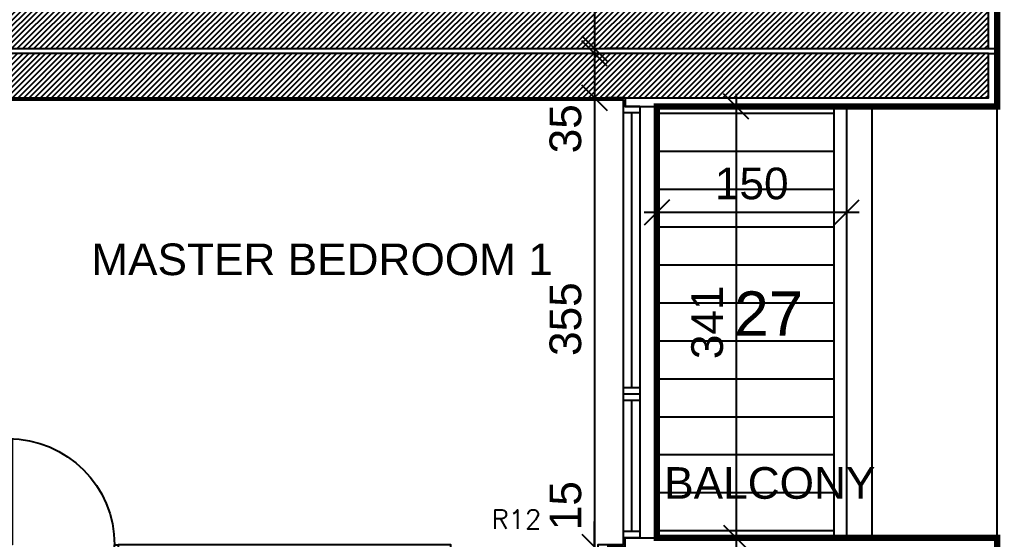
# Model space of a CAD drawing. Extents: x 0 to 47, y -4.1 to 58.5.
# Drawn here: x 34.18 to 41.93, y 18.66 to 22.77 of the extents above; entities that cross this region are included whole.
import ezdxf
from ezdxf.enums import TextEntityAlignment as Align

# ---------------------------------------------------------------- set-up
doc = ezdxf.new("R2010")
doc.units = 0
doc.header["$MEASUREMENT"] = 0
doc.header["$PDMODE"] = 35
doc.header["$PDSIZE"] = 0.3
doc.linetypes.add('S-2ND-3RD-4-5-6TH$0$HIDDEN2', pattern=[0.1875, 0.125, -0.0625])
doc.layers.get('0').update_dxf_attribs({"linetype": 'CONTINUOUS'})
doc.layers.get('DEFPOINTS').update_dxf_attribs({"linetype": 'CONTINUOUS'})
for name, color, linetype in [('03', 3, 'CONTINUOUS'), ('A-ALU', 9, 'CONTINUOUS'), ('A-AREAS', 6, 'CONTINUOUS'), ('A-AREAS-TXT', 6, 'CONTINUOUS'), ('A-BALUST', 1, 'CONTINUOUS'), ('a-dim', 3, 'CONTINUOUS'), ('A-DOORS', 1, 'CONTINUOUS'), ('A-HATCH-CONC', 8, 'CONTINUOUS'), ('A-NOMENCLATURE', 3, 'CONTINUOUS'), ('A-PLASTER', 8, 'CONTINUOUS'), ('A-PORTE', 1, 'CONTINUOUS'), ('A-PROJECTION', 9, 'CONTINUOUS'), ('a-revetement', 1, 'CONTINUOUS'), ('A-TILES', 137, 'CONTINUOUS'), ('areaexe', 2, 'CONTINUOUS'), ('Parcelle$0$N-PLOT', 5, 'CONTINUOUS'), ('S-2ND-3RD-4-5-6TH$0$a-joint', 15, 'S-2ND-3RD-4-5-6TH$0$HIDDEN2'), ('S-2ND-3RD-4-5-6TH$0$A-STR 2-3-4-5-6', 2, 'CONTINUOUS')]:
    doc.layers.add(name, color=color, linetype=linetype)
doc.styles.add('A100-STEXT', font='Arial Regular.ttf', dxfattribs={"height": 0.25})
doc.styles.add('ROMANS', font='romans')
doc.dimstyles.new('A100-DIM', dxfattribs={"dimtxt": 0.25, "dimasz": 0.2, "dimexe": 0.1, "dimexo": 0.3, "dimgap": 0.1, "dimtad": 1, "dimlfac": 100, "dimrnd": 0.5, "dimdsep": 46, "dimtxsty": 'A100-STEXT', "dimblk1": 'OBLIQUE', "dimblk2": 'OBLIQUE', "dimsah": 1, "dimcen": -0.05, "dimdle": 0.1, "dimclrd": 15, "dimclre": 15, "dimclrt": 256, "dimadec": 0, "dimazin": 0, "dimtfac": 0.28, "dimtix": 1, "dimtmove": 2, "dimatfit": 3, "dimldrblk": 'OBLIQUE', "dimfxl": 1, "dimtolj": 1, "dimarcsym": 0})

# ---------------------------------------------------------------- blocks, each defined once
blk = doc.blocks.new('_OBLIQUE')
at = {"color": 0, "linetype": 'ByBlock'}
blk.add_line((-0.5, -0.5), (0.5, 0.5), dxfattribs=at)
blk = doc.blocks.new('*D136')
at = {"layer": 'a-dim', "color": 15, "lineweight": -2, "transparency": 16777216}
for p, q in [((38.7249, 22.25), (38.7249, 18.5)), ((38.9673, 22.15), (38.8249, 22.15)), ((38.9673, 18.6), (38.8249, 18.6))]:
    blk.add_line(p, q, dxfattribs=at)
at = {"layer": 'DEFPOINTS', "color": 0, "transparency": 16777216}
for p in [(38.6673, 22.15), (38.6673, 18.6), (38.7249, 18.6)]:
    blk.add_point(p, dxfattribs=at)
at = {"layer": 'a-dim', "color": 15, "lineweight": -2, "transparency": 16777216, "xscale": 0.2, "yscale": 0.2, "zscale": 0.2}
for p, rotation in [((38.7249, 22.15), 90), ((38.7249, 18.6), 270)]:
    blk.add_blockref('_OBLIQUE', p, dxfattribs=dict(at, rotation=rotation))
at = {"layer": 'a-dim', "transparency": 16777216, "insert": (38.4972, 20.4), "char_height": 0.25, "attachment_point": 5, "rotation": 90, "style": 'A100-STEXT'}
blk.add_mtext('\\A1;355', dxfattribs=at)
blk = doc.blocks.new('*D137')
at = {"layer": 'a-dim', "color": 15, "lineweight": -2, "transparency": 16777216}
for p, q in [((38.7249, 18.6), (38.7249, 18.8)), ((38.7249, 18.6), (38.7249, 18.45)), ((38.9673, 18.6), (38.8249, 18.6)), ((38.7249, 18.45), (38.7249, 18.25)), ((38.9673, 18.45), (38.8249, 18.45))]:
    blk.add_line(p, q, dxfattribs=at)
at = {"layer": 'DEFPOINTS', "color": 0, "transparency": 16777216}
for p in [(38.6673, 18.6), (38.6673, 18.45), (38.7249, 18.45)]:
    blk.add_point(p, dxfattribs=at)
at = {"layer": 'a-dim', "color": 15, "lineweight": -2, "transparency": 16777216, "xscale": 0.2, "yscale": 0.2, "zscale": 0.2}
for p, rotation in [((38.7249, 18.6), 270), ((38.7249, 18.45), 90)]:
    blk.add_blockref('_OBLIQUE', p, dxfattribs=dict(at, rotation=rotation))
at = {"layer": 'a-dim', "transparency": 16777216, "insert": (38.4973, 18.925), "char_height": 0.25, "attachment_point": 5, "rotation": 90, "style": 'A100-STEXT'}
blk.add_mtext('\\A1;15', dxfattribs=at)
blk = doc.blocks.new('*D165')
at = {"layer": 'a-dim', "color": 15, "lineweight": -2, "transparency": 16777216}
for p, q in [((38.7249, 22.6), (38.7249, 22.05)), ((38.9673, 22.5), (38.8249, 22.5)), ((38.9673, 22.15), (38.8249, 22.15))]:
    blk.add_line(p, q, dxfattribs=at)
at = {"layer": 'DEFPOINTS', "color": 0, "transparency": 16777216}
for p in [(38.6673, 22.5), (38.6673, 22.15), (38.7249, 22.15)]:
    blk.add_point(p, dxfattribs=at)
at = {"layer": 'a-dim', "color": 15, "lineweight": -2, "transparency": 16777216, "xscale": 0.2, "yscale": 0.2, "zscale": 0.2}
for p, rotation in [((38.7249, 22.5), 90), ((38.7249, 22.15), 270)]:
    blk.add_blockref('_OBLIQUE', p, dxfattribs=dict(at, rotation=rotation))
at = {"layer": 'a-dim', "transparency": 16777216, "insert": (38.4972, 21.9051), "char_height": 0.25, "attachment_point": 5, "rotation": 90, "style": 'A100-STEXT'}
blk.add_mtext('\\A1;35', dxfattribs=at)
blk = doc.blocks.new('*D166')
at = {"layer": 'a-dim', "color": 15, "lineweight": -2, "transparency": 16777216}
for p, q in [((38.7249, 23.04), (38.7249, 22.44)), ((38.9673, 22.94), (38.8249, 22.94)), ((38.9673, 22.54), (38.8249, 22.54))]:
    blk.add_line(p, q, dxfattribs=at)
at = {"layer": 'DEFPOINTS', "color": 0, "transparency": 16777216}
for p in [(38.6673, 22.94), (38.6673, 22.54), (38.7249, 22.54)]:
    blk.add_point(p, dxfattribs=at)
at = {"layer": 'a-dim', "color": 15, "lineweight": -2, "transparency": 16777216, "xscale": 0.2, "yscale": 0.2, "zscale": 0.2}
for p, rotation in [((38.7249, 22.94), 90), ((38.7249, 22.54), 270)]:
    blk.add_blockref('_OBLIQUE', p, dxfattribs=dict(at, rotation=rotation))
at = {"layer": 'a-dim', "transparency": 16777216, "insert": (38.4972, 23.1942), "char_height": 0.25, "attachment_point": 5, "rotation": 90, "style": 'A100-STEXT'}
blk.add_mtext('\\A1;40', dxfattribs=at)
blk = doc.blocks.new('*D275')
at = {"layer": 'a-dim', "color": 15, "lineweight": -2, "transparency": 16777216}
for p, q in [((39.2184, 21.78), (39.2184, 21.1432)), ((40.7184, 21.78), (40.7184, 21.1432)), ((40.8184, 21.2432), (39.1184, 21.2432))]:
    blk.add_line(p, q, dxfattribs=at)
at = {"layer": 'DEFPOINTS', "color": 0, "transparency": 16777216}
for p in [(39.2184, 22.08), (40.7184, 22.08), (39.2184, 21.2432)]:
    blk.add_point(p, dxfattribs=at)
at = {"layer": 'a-dim', "color": 15, "lineweight": -2, "transparency": 16777216, "xscale": 0.2, "yscale": 0.2, "zscale": 0.2}
for p, rotation in [((39.2184, 21.2432), 180.000000000978), ((40.7184, 21.2432), 9.78017666852793e-10)]:
    blk.add_blockref('_OBLIQUE', p, dxfattribs=dict(at, rotation=rotation))
at = {"layer": 'a-dim', "transparency": 16777216, "insert": (39.9684, 21.4709), "char_height": 0.25, "attachment_point": 5, "style": 'A100-STEXT'}
blk.add_mtext('\\A1;150', dxfattribs=at)
blk = doc.blocks.new('*D276')
at = {"layer": 'a-dim', "color": 15, "lineweight": -2, "transparency": 16777216}
for p, q in [((39.8451, 22.18), (39.8451, 18.57)), ((39.5184, 22.08), (39.9451, 22.08)), ((39.5184, 18.67), (39.9451, 18.67))]:
    blk.add_line(p, q, dxfattribs=at)
at = {"layer": 'DEFPOINTS', "color": 0, "transparency": 16777216}
for p in [(39.2184, 22.08), (39.2184, 18.67), (39.8451, 18.67)]:
    blk.add_point(p, dxfattribs=at)
at = {"layer": 'a-dim', "color": 15, "lineweight": -2, "transparency": 16777216, "xscale": 0.2, "yscale": 0.2, "zscale": 0.2}
for p, rotation in [((39.8451, 22.08), 90), ((39.8451, 18.67), 270)]:
    blk.add_blockref('_OBLIQUE', p, dxfattribs=dict(at, rotation=rotation))
at = {"layer": 'a-dim', "transparency": 16777216, "insert": (39.6173, 20.375), "char_height": 0.25, "attachment_point": 5, "rotation": 90, "style": 'A100-STEXT'}
blk.add_mtext('\\A1;341', dxfattribs=at)
blk = doc.blocks.new('P90E18D')
at = {"layer": 'A-PORTE'}
for p, q in [((0, 0), (0.05, 0)), ((0, -0.18), (0, 0)), ((0.05, 0), (0.05, -0.13)), ((0.9, 0), (0.85, 0)), ((0.85, 0), (0.85, -0.13)), ((0.9, -0.18), (0.9, 0)), ((0.05, -0.13), (0.03, -0.13)), ((0.03, -0.13), (0.03, -0.18)), ((0.85, -0.13), (0.87, -0.13)), ((0.87, -0.13), (0.87, -0.18)), ((0.03, -0.18), (0, -0.18)), ((0.06, -0.18), (0.02, -0.18)), ((0.03, -0.18), (0.03, -1.02)), ((0.06, -1.02), (0.06, -0.18)), ((0.87, -0.18), (0.9, -0.18))]:
    blk.add_line(p, q, dxfattribs=at)
blk.add_arc((0.03, -0.18), 0.84, 270, 360, dxfattribs=at)

msp = doc.modelspace()

# ---------------------------------------------------------------- hatches: boundary and pattern name
at = {"layer": 'A-HATCH-CONC'}
h = msp.add_hatch(dxfattribs=at)
h.set_pattern_fill('ANSI31', color=256, scale=0.25, style=0)
h.paths.add_polyline_path([(41.83837, 22.94), (26.70837, 22.94), (26.70837, 22.61), (28.46837, 22.61), (28.46837, 22.54), (41.83837, 22.54)])
h = msp.add_hatch(dxfattribs=at)
h.set_pattern_fill('ANSI31', color=256, scale=0.25, style=0)
h.paths.add_polyline_path([(41.83837, 22.94), (26.70837, 22.94), (26.70837, 22.61), (28.46837, 22.61), (28.46837, 22.54), (41.83837, 22.54)])
h = msp.add_hatch(dxfattribs=at)
h.set_pattern_fill('ANSI31', color=256, scale=0.25, style=0)
h.paths.add_polyline_path([(41.83837, 22.5), (28.46837, 22.5), (28.46837, 22.15), (41.83837, 22.15)])
h = msp.add_hatch(dxfattribs=at)
h.set_pattern_fill('ANSI31', color=256, scale=0.25, style=0)
h.paths.add_polyline_path([(41.83837, 22.5), (28.46837, 22.5), (28.46837, 22.15), (41.83837, 22.15)])
at = {"layer": 'A-TILES'}
h = msp.add_hatch(dxfattribs=at)
h.set_pattern_fill('_USER', color=256, scale=0.3, style=0, pattern_type=0)
h.set_pattern_definition([(0, (-338376.54673, -23743.37172), (0, 0.3), [])])
h.paths.add_polyline_path([(40.61837, 22.2), (39.21837, 22.2), (39.21837, 18.6), (40.05837, 18.6), (40.61837, 18.6)])

# ---------------------------------------------------------------- linework, layer by layer
msp.add_line((38.95337, 22.08), (38.95337, 22.08))
msp.add_line((38.95337, 22.08), (38.95337, 22.08))
at = {"layer": 'A-ALU'}
for p, q in [((38.95337, 22.08), (38.95337, 18.67)), ((38.95337, 22.08), (38.95337, 18.67)), ((39.08337, 22.08), (38.95337, 22.08)), ((38.95337, 22.08), (38.95337, 18.67)), ((38.95337, 22.08), (38.95337, 18.67)), ((39.08337, 22.08), (38.95337, 22.08)), ((39.08337, 22.02999), (38.95337, 22.02999)), ((39.08337, 22.02999), (38.95337, 22.02999)), ((39.01837, 22.02999), (39.01837, 19.85666)), ((39.01837, 22.02999), (39.01837, 19.85666)), ((39.08337, 22.08), (39.08337, 18.67)), ((39.08337, 22.08), (39.08337, 18.67)), ((39.08337, 22.08), (39.08337, 18.67)), ((39.08337, 22.08), (39.08337, 18.67)), ((39.21837, 22.08), (39.21837, 18.67)), ((39.21837, 22.08), (39.21837, 18.67)), ((39.08337, 19.85666), (38.95337, 19.85666)), ((39.08337, 19.85666), (38.95337, 19.85666)), ((39.08337, 19.80666), (38.95337, 19.80666)), ((39.08337, 19.80666), (38.95337, 19.80666)), ((39.08337, 19.75666), (38.95337, 19.75666)), ((39.08337, 19.75666), (38.95337, 19.75666)), ((39.01837, 19.75666), (39.01837, 18.72)), ((39.01837, 19.75666), (39.01837, 18.72)), ((39.08337, 18.71999), (38.95337, 18.71999)), ((39.08337, 18.71999), (38.95337, 18.71999)), ((39.08337, 18.67), (38.95337, 18.67)), ((39.08337, 18.67), (38.95337, 18.67))]:
    msp.add_line(p, q, dxfattribs=at)
at = {"layer": 'A-AREAS'}
msp.add_lwpolyline([(26.63837, 23.51), (26.63837, 22.54), (41.90837, 22.54), (41.90837, 24.34)], dxfattribs=at)
msp.add_lwpolyline([(39.21837, 22.08), (40.71837, 22.08), (40.71837, 18.67), (39.21837, 18.67)], close=True, dxfattribs=at)
at = {"layer": 'A-BALUST'}
for p, q in [((40.61837, 22.08), (40.61837, 18.67)), ((40.61837, 22.08), (40.61837, 18.67)), ((40.71837, 22.08), (40.71837, 18.67)), ((40.71837, 22.08), (40.71837, 18.67))]:
    msp.add_line(p, q, dxfattribs=at)
at = {"layer": 'A-PLASTER'}
for points in [[(31.60337, 21.6), (31.60337, 22.135), (33.82837, 22.135), (33.82837, 21.615), (33.95837, 21.615), (33.95837, 22.135), (38.95337, 22.135), (38.95337, 22.08)], [(31.60337, 21.6), (31.60337, 22.135), (33.82837, 22.135), (33.82837, 21.615), (33.95837, 21.615), (33.95837, 22.135), (38.95337, 22.135), (38.95337, 22.08)], [(38.95337, 18.67), (38.95337, 18.615), (38.75337, 18.615), (38.75337, 18.465), (37.59116, 18.465), (37.59116, 18.615), (34.96278, 18.615)]]:
    msp.add_lwpolyline(points, dxfattribs=at)
at = {"layer": 'A-PROJECTION'}
for p, q in [((40.71837, 22.08), (40.71837, 18.67)), ((40.91837, 22.08), (40.91837, 18.67))]:
    msp.add_line(p, q, dxfattribs=at)
at = {"layer": 'a-revetement'}
for p, q in [((41.90837, 22.54), (41.90837, 24.34)), ((41.83837, 22.54), (41.90837, 22.54)), ((41.83837, 22.54), (41.90837, 22.54)), ((41.83837, 22.5), (41.90837, 22.5)), ((41.83837, 22.5), (41.90837, 22.5)), ((41.90837, 22.08), (41.90837, 22.5)), ((41.90837, 22.08), (41.90837, 22.5)), ((38.96837, 22.15), (38.96837, 22.08)), ((38.96837, 22.15), (38.96837, 22.08)), ((38.96837, 22.08), (41.90837, 22.08)), ((38.96837, 22.08), (41.90837, 22.08)), ((38.96837, 18.67), (41.90837, 18.67)), ((38.96837, 18.6), (38.96837, 18.67)), ((38.96837, 18.67), (41.90837, 18.67)), ((38.96837, 18.6), (38.96837, 18.67)), ((41.90837, 17), (41.90837, 18.67)), ((41.90837, 17), (41.90837, 18.67))]:
    msp.add_line(p, q, dxfattribs=at)
at = {"layer": 'areaexe', "const_width": 0.05}
msp.add_lwpolyline([(25.32362, 3.5), (28.50837, 3.5), (28.50837, 3.8), (27.83837, 3.8), (27.83837, 5.03), (32.07337, 5.03), (32.07337, 3.8), (32.51337, 3.8), (32.51337, 4.185), (34.38837, 4.185), (34.38837, 3.8), (34.38837, 3.5), (35.8618, 3.5), (38.90837, 3.79966), (38.90837, 4.3), (38.90837, 10.6), (38.90837, 10.8), (41.90837, 10.8), (41.90837, 18.67), (39.21837, 18.67), (39.21837, 22.08), (41.90837, 22.08), (41.90837, 24.34)], dxfattribs=at)
at = {"layer": 'Parcelle$0$N-PLOT'}
msp.add_lwpolyline([(0, 0), (38.90837, 0, 0.4142136), (41.90837, 3), (41.90837, 55.45463, 0.4229554), (38.81912, 58.4533), (0, 57.29794)], format="xyb", close=True, dxfattribs=at)
at = {"layer": 'S-2ND-3RD-4-5-6TH$0$a-joint'}
for p, q in [((38.96837, 22.54), (40.70837, 22.54)), ((40.70837, 22.5), (38.96837, 22.5))]:
    msp.add_line(p, q, dxfattribs=at)
at = {"layer": 'S-2ND-3RD-4-5-6TH$0$A-STR 2-3-4-5-6'}
for points in [[(41.83837, 22.94), (26.70837, 22.94), (26.70837, 22.61), (28.46837, 22.61), (28.46837, 22.54), (41.83837, 22.54)], [(28.46837, 22.15), (41.83837, 22.15), (41.83837, 22.5), (28.46837, 22.5)]]:
    msp.add_lwpolyline(points, close=True, dxfattribs=at)

# ---------------------------------------------------------------- block references
at = {"layer": 'A-DOORS', "xscale": -1, "rotation": 180}
msp.add_blockref('P90E18D', (34.06278, 18.435), dxfattribs=at)

# ---------------------------------------------------------------- texts
at = {"layer": '03', "ltscale": 0.5, "style": 'ROMANS'}
msp.add_text('R12', height=0.15, dxfattribs=at).set_placement((37.91291, 18.74285))
at = {"layer": 'A-AREAS-TXT', "style": 'A100-STEXT'}
msp.add_text('27', height=0.35, dxfattribs=at).set_placement((40.10291, 20.26924), align=Align.CENTER)
at = {"layer": 'A-NOMENCLATURE', "style": 'A100-STEXT'}
for s, p in [('MASTER BEDROOM 1', (36.57268, 20.87277)), ('BALCONY', (40.11097, 19.10459))]:
    msp.add_text(s, height=0.25, dxfattribs=at).set_placement(p, align=Align.MIDDLE)

# ---------------------------------------------------------------- dimensions: what is measured, and where the dimension line sits
at = {"layer": 'a-dim'}
for base, p1, p2, picture, middle in [((38.72495, 22.54), (38.66732, 22.94), (38.66732, 22.54), '*D166', (38.49722, 23.19424)), ((38.72495, 22.15), (38.66732, 22.5), (38.66732, 22.15), '*D165', (38.49722, 21.90506)), ((38.72495, 18.6), (38.66732, 22.15), (38.66732, 18.6), '*D136', (38.49722, 20.4)), ((38.72495, 18.45), (38.66732, 18.6), (38.66732, 18.45), '*D137', (38.49731, 18.925))]:
    dim = msp.add_linear_dim(base=base, p1=p1, p2=p2, angle=90, dimstyle='A100-DIM', dxfattribs=at)
    dim.commit()
    dim.dimension.update_dxf_attribs({"geometry": picture, "text_midpoint": middle, "dimtype": 160})
for p1, p2, distance, picture, middle in [((39.21837, 22.08), (39.21837, 18.67), 0.62671, '*D276', (39.61735, 20.375)), ((40.71837, 22.08), (39.21837, 22.08), 0.83678, '*D275', (39.96837, 21.47087))]:
    dim = msp.add_aligned_dim(p1=p1, p2=p2, distance=distance, dimstyle='A100-DIM', dxfattribs=at)
    dim.commit()
    dim.dimension.update_dxf_attribs({"geometry": picture, "text_midpoint": middle})

doc.saveas('drawing.dxf')
